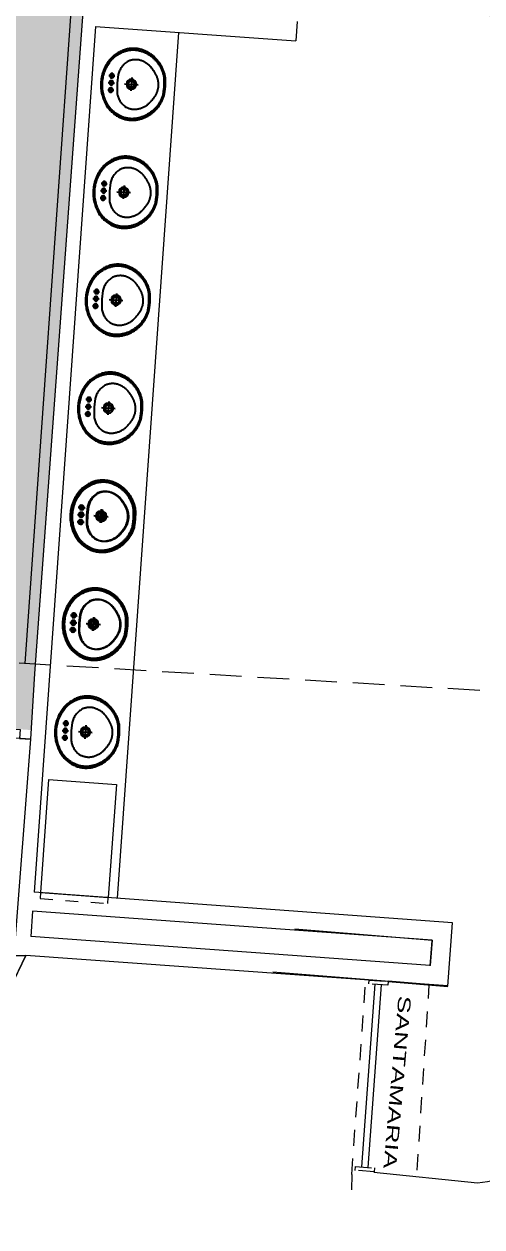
# Model space of a CAD drawing. Header units: metres. Extents: x 2 to 659295185, y -28 to 1124222152.
# Drawn here: x 655480.97 to 655484.57, y 1126531.21 to 1126540.66 of the extents above; entities that cross this region are included whole.
import ezdxf

# ---------------------------------------------------------------- set-up
doc = ezdxf.new("R2010")
doc.units = ezdxf.units.M
doc.header["$MEASUREMENT"] = 0
for name, pattern in [('CCSM_C1_CUERPO HP$0$CONTINUA', [0]), ('CCSM_C1_CUERPO HP$0$DASHED', [0.75, 0.5, -0.25]), ('CCSM_C1_CUERPO HP$0$HIDDEN', [0.375, 0.25, -0.125]), ('CONTINUA', [0]), ('DASHDOT', [1, 0.5, -0.25, 0, -0.25])]:
    doc.linetypes.add(name, pattern=pattern)
doc.layers.get('0').update_dxf_attribs({"linetype": 'CONTINUOUS'})
doc.layers.add('CCSM_C1_CUERPO HP$0$A-AREAS COMERCIALES', color=151, linetype='CONTINUOUS', plot=False)
doc.layers.add('CCSM_C1_CUERPO HP$0$A-AREAS SERVICIO', color=134, linetype='CONTINUOUS', plot=False)
for name, color, linetype in [('CCSM_C1_CUERPO HP$0$A-PARED', 2, 'CCSM_C1_CUERPO HP$0$CONTINUA'), ('CCSM_C1_CUERPO HP$0$A-PROYECCIONES', 5, 'CCSM_C1_CUERPO HP$0$DASHED'), ('CCSM_C1_CUERPO HP$0$A-SANITARIOS', 3, 'CONTINUOUS'), ('CCSM_C1_CUERPO HP$0$A-SANTA MARIAS', 161, 'CCSM_C1_CUERPO HP$0$CONTINUA'), ('CCSM_C1_CUERPO HP$0$A-TEXTOS AREAS', 9, 'CONTINUOUS')]:
    doc.layers.add(name, color=color, linetype=linetype)
doc.layers.add('LOCALES ASIGNADOS', color=41, linetype='DASHDOT', lineweight=0)
doc.layers.add('LOCALES PROPIOS', color=101, linetype='CONTINUA', lineweight=0)
doc.styles.add('CCSM_C1_CUERPO HP$0$Arial', font='arial.ttf', dxfattribs={"width": 1.5})
doc.styles.add('CCSM_C1_CUERPO HP$0$ROMANS', font='romans__.ttf')

# ---------------------------------------------------------------- blocks, each defined once
blk = doc.blocks.new('CCSM_C1_CUERPO HP$0$lavamanos')
at = {"linetype": 'Continuous'}
for p, q in [((-1.14567, -2.91338), (-2.87008, -2.91338)), ((-2.00787, -2.04724), (-2.00787, -3.77559)), ((-0.8622, -2.91338), (0.8622, -2.91338)), ((0, -2.04724), (0, -3.77559)), ((1.14567, -2.91338), (2.87008, -2.91338)), ((2.00787, -2.04724), (2.00787, -3.77559)), ((0, -6.61811), (0, -10.38976)), ((-1.88583, -8.50393), (1.88583, -8.50393))]:
    blk.add_line(p, q, dxfattribs=at)
for points in [[(0, -17.99212), (-0.15602, -17.98496), (-0.31178, -17.97732), (-0.46676, -17.96923), (-0.62247, -17.96061), (-0.7774, -17.95154), (-0.93305, -17.94193), (-1.08792, -17.93189), (-1.24321, -17.92132), (-1.24409, -17.92126), (-1.40018, -17.91107), (-1.55581, -17.90029), (-1.7108, -17.88895), (-1.86635, -17.87695), (-2.02185, -17.86434), (-2.17729, -17.85112), (-2.33209, -17.83734), (-2.48664, -17.82298), (-2.48819, -17.82283), (-2.7321, -17.76466), (-2.9741, -17.70033), (-3.21422, -17.62983), (-3.4526, -17.55314), (-3.68878, -17.47039), (-3.92289, -17.38154), (-4.15451, -17.28676), (-4.3831, -17.18628), (-4.38583, -17.18504), (-4.61263, -17.07783), (-4.836, -16.96507), (-5.05637, -16.84657), (-5.2736, -16.7224), (-5.48754, -16.59265), (-5.69793, -16.45748), (-5.90487, -16.31683), (-6.10726, -16.17149), (-6.11024, -16.16929), (-6.27287, -16.04616), (-6.43208, -15.92036), (-6.58866, -15.7913), (-6.74256, -15.65905), (-6.8937, -15.52366), (-7.04202, -15.38519), (-7.18756, -15.24358), (-7.32904, -15.10015), (-7.33071, -15.09842), (-7.47169, -14.95052), (-7.6088, -14.80093), (-7.74293, -14.64866), (-7.87401, -14.49376), (-8.00211, -14.33619), (-8.12696, -14.17623), (-8.24863, -14.01384), (-8.36614, -13.85039), (-8.36797, -13.84777), (-8.50025, -13.65325), (-8.62668, -13.45667), (-8.74803, -13.25691), (-8.86431, -13.054), (-8.9753, -12.8483), (-9.08105, -12.6397), (-9.18137, -12.42859), (-9.27559, -12.21653), (-9.36657, -11.99892), (-9.45134, -11.78056), (-9.53044, -11.56007), (-9.6038, -11.33761), (-9.67138, -11.11333), (-9.73313, -10.88737), (-9.78902, -10.6599), (-9.83858, -10.43307), (-9.88817, -10.16833), (-9.9285, -9.90369), (-9.95981, -9.63782), (-9.98205, -9.37117), (-9.99523, -9.10379), (-9.99931, -8.83997), (-9.99443, -8.57243), (-9.98031, -8.30315), (-9.98012, -8.30043), (-9.95723, -8.03641), (-9.92507, -7.77125), (-9.88387, -7.50746), (-9.83362, -7.24512), (-9.77443, -6.98478), (-9.70635, -6.72662), (-9.62943, -6.47083), (-9.54331, -6.21653), (-9.54108, -6.21034), (-9.42519, -5.90571), (-9.29761, -5.60409), (-9.15896, -5.30725), (-9.0095, -5.0157), (-8.84949, -4.72997), (-8.67901, -4.45019), (-8.49844, -4.17699), (-8.30709, -3.90944), (-8.10673, -3.65144), (-7.896, -3.39996), (-7.67614, -3.15661), (-7.44739, -2.92165), (-7.21002, -2.69534), (-6.96428, -2.47795), (-6.71071, -2.26995), (-6.44882, -2.07086), (-6.4474, -2.06985), (-6.09342, -1.8285), (-5.72945, -1.60035), (-5.35697, -1.38637), (-4.97653, -1.1869), (-4.58869, -1.00223), (-4.19402, -0.83262), (-3.79311, -0.67834), (-3.38583, -0.53937), (-3.38148, -0.53797), (-2.97062, -0.41452), (-2.55462, -0.30671), (-2.1348, -0.21491), (-1.71177, -0.13925), (-1.28615, -0.07986), (-0.85858, -0.03682), (-0.42966, -0.01018), (0, 0), (0.42963, -0.01033), (0.85867, -0.03702), (1.28621, -0.08015), (1.71194, -0.13969), (2.13491, -0.21549), (2.55482, -0.30751), (2.97072, -0.41554), (3.38189, -0.53937), (3.78887, -0.67819), (4.18996, -0.83242), (4.58469, -1.00185), (4.97278, -1.18636), (5.35351, -1.38562), (5.72617, -1.59924), (6.0905, -1.82709), (6.44479, -2.068), (6.44882, -2.07086), (6.45017, -2.07185), (6.71159, -2.27052), (6.96469, -2.47832), (7.20981, -2.69548), (7.4466, -2.9217), (7.67469, -3.15662), (7.89383, -3.39998), (8.10359, -3.65128), (8.30315, -3.90944), (8.49534, -4.17689), (8.67685, -4.45036), (8.84803, -4.73025), (9.00872, -5.01629), (9.1587, -5.30809), (9.29776, -5.60525), (9.42572, -5.90736), (9.54188, -6.21255), (9.54331, -6.21653), (9.62943, -6.47084), (9.70633, -6.72652), (9.77441, -6.98469), (9.83361, -7.24504), (9.88386, -7.50739), (9.92507, -7.77118), (9.95722, -8.03623), (9.98013, -8.30043), (9.98032, -8.30315), (9.99443, -8.57236), (9.99931, -8.84003), (9.99523, -9.10374), (9.98205, -9.37112), (9.95979, -9.63791), (9.92848, -9.90378), (9.88817, -10.16832), (9.83858, -10.43307), (9.83797, -10.43598), (9.78765, -10.66236), (9.73129, -10.88918), (9.66927, -11.11468), (9.60166, -11.33855), (9.52854, -11.56054), (9.44988, -11.78078), (9.36576, -11.999), (9.27559, -12.21653), (9.18048, -12.42865), (9.07944, -12.63991), (8.97322, -12.84862), (8.86195, -13.05451), (8.74556, -13.25773), (8.6242, -13.45801), (8.49793, -13.65523), (8.36614, -13.85039), (8.24854, -14.01397), (8.12687, -14.17636), (8.00201, -14.33631), (7.87401, -14.49376), (7.74293, -14.64866), (7.6087, -14.80104), (7.47159, -14.95063), (7.33071, -15.09842), (7.18852, -15.24243), (7.04257, -15.38427), (6.89358, -15.52312), (6.74182, -15.65872), (6.58715, -15.79121), (6.42973, -15.92042), (6.26975, -16.04622), (6.1063, -16.16929), (5.90409, -16.31515), (5.69734, -16.45615), (5.48694, -16.59165), (5.27292, -16.72162), (5.05566, -16.84583), (4.83521, -16.96427), (4.61158, -17.07691), (4.38467, -17.18378), (4.38189, -17.18504), (4.15347, -17.28579), (3.92197, -17.38088), (3.68808, -17.46994), (3.4521, -17.55286), (3.2139, -17.62968), (2.9738, -17.7003), (2.73195, -17.76467), (2.48819, -17.82283), (2.48664, -17.82298), (2.33209, -17.83734), (2.17669, -17.85117), (2.02124, -17.86439), (1.86635, -17.87695), (1.7108, -17.88895), (1.55521, -17.90034), (1.39957, -17.91111), (1.24409, -17.92126), (1.24321, -17.92132), (1.08792, -17.93189), (0.9323, -17.94198), (0.7774, -17.95154), (0.62172, -17.96065), (0.46676, -17.96923), (0.31102, -17.97736), (0.15602, -17.98496), (0, -17.99212)], [(0, -16.06299), (-0.18792, -16.0599), (-0.37554, -16.05066), (-0.56285, -16.03525), (-0.74947, -16.01371), (-0.93536, -15.98605), (-1.12025, -15.95229), (-1.30384, -15.91251), (-1.4859, -15.86675), (-1.48819, -15.86614), (-1.49138, -15.86528), (-1.672, -15.81354), (-1.8507, -15.75596), (-2.02734, -15.69259), (-2.20181, -15.62348), (-2.374, -15.54866), (-2.54358, -15.46828), (-2.71043, -15.3824), (-2.87402, -15.29133), (-3.04605, -15.19008), (-3.21542, -15.08647), (-3.38315, -14.9799), (-3.5489, -14.8706), (-3.71277, -14.7585), (-3.87486, -14.64352), (-4.03483, -14.52591), (-4.19175, -14.40641), (-4.19291, -14.40551), (-4.34937, -14.28142), (-4.50255, -14.1558), (-4.65382, -14.02758), (-4.80284, -13.89704), (-4.94986, -13.76398), (-5.09456, -13.62867), (-5.23718, -13.49089), (-5.37629, -13.35207), (-5.37795, -13.35039), (-5.37876, -13.34942), (-5.52197, -13.17233), (-5.65854, -12.99125), (-5.78892, -12.80566), (-5.91297, -12.61578), (-6.03053, -12.42182), (-6.14144, -12.2241), (-6.24566, -12.02265), (-6.34252, -11.81889), (-6.34294, -11.81798), (-6.4347, -11.60908), (-6.51887, -11.39832), (-6.59586, -11.18484), (-6.66561, -10.96878), (-6.72798, -10.75058), (-6.78293, -10.5304), (-6.83039, -10.30848), (-6.87008, -10.08661), (-6.87037, -10.08329), (-6.88356, -9.88894), (-6.88978, -9.69559), (-6.88918, -9.50479), (-6.88176, -9.31148), (-6.86748, -9.11856), (-6.84635, -8.92626), (-6.81842, -8.73484), (-6.78346, -8.5433), (-6.78313, -8.54172), (-6.74096, -8.35347), (-6.69168, -8.16565), (-6.63561, -7.97975), (-6.57283, -7.796), (-6.50342, -7.61466), (-6.42746, -7.43595), (-6.34506, -7.26013), (-6.25591, -7.08661), (-6.08348, -6.85262), (-5.89907, -6.62679), (-5.70371, -6.41048), (-5.49777, -6.20413), (-5.28179, -6.00827), (-5.05633, -5.82341), (-4.82195, -5.65), (-4.57874, -5.48819), (-4.32876, -5.34015), (-4.07122, -5.20434), (-3.80737, -5.08145), (-3.53769, -4.97171), (-3.26299, -4.87546), (-2.9838, -4.79287), (-2.70086, -4.72417), (-2.41481, -4.66952), (-2.41339, -4.66929), (0, -4.56693), (2.41339, -4.66929), (2.41481, -4.66952), (2.70086, -4.72417), (2.98371, -4.79285), (3.26291, -4.87543), (3.5376, -4.97168), (3.80729, -5.08142), (4.07114, -5.2043), (4.32869, -5.34011), (4.57874, -5.48819), (4.82187, -5.64995), (5.05626, -5.82335), (5.28173, -6.00821), (5.49771, -6.20407), (5.70365, -6.41042), (5.89907, -6.62679), (6.08348, -6.85262), (6.25591, -7.08661), (6.34414, -7.2601), (6.42574, -7.43587), (6.50097, -7.61437), (6.5698, -7.79552), (6.63207, -7.97894), (6.68777, -8.16455), (6.73678, -8.35195), (6.77883, -8.5399), (6.77953, -8.5433), (6.81538, -8.73475), (6.84411, -8.92617), (6.8659, -9.11858), (6.88074, -9.31165), (6.88859, -9.50514), (6.88948, -9.69608), (6.88343, -9.88963), (6.8703, -10.08407), (6.87008, -10.08661), (6.83037, -10.30858), (6.7829, -10.5305), (6.72795, -10.75068), (6.66558, -10.96888), (6.59586, -11.18484), (6.51887, -11.39832), (6.4347, -11.60908), (6.34294, -11.81798), (6.34252, -11.81889), (6.24562, -12.02262), (6.14129, -12.22398), (6.03014, -12.42165), (5.91231, -12.61541), (5.78792, -12.80504), (5.65714, -12.9903), (5.52016, -13.17091), (5.37646, -13.34749), (5.37402, -13.35039), (5.23533, -13.48965), (5.09309, -13.6277), (4.94864, -13.76317), (4.8019, -13.89615), (4.65278, -14.02673), (4.50159, -14.15462), (4.34823, -14.27992), (4.19174, -14.40337), (4.18898, -14.40551), (4.03258, -14.52531), (3.87308, -14.64318), (3.71169, -14.75815), (3.54833, -14.87031), (3.38305, -14.97961), (3.2159, -15.08603), (3.04692, -15.18953), (2.87543, -15.29051), (2.87402, -15.29133), (2.87064, -15.29327), (2.7069, -15.38393), (2.53994, -15.46947), (2.37031, -15.54958), (2.19818, -15.62419), (2.02374, -15.69321), (1.84717, -15.75658), (1.66865, -15.81423), (1.48819, -15.86614), (1.4859, -15.86675), (1.30384, -15.91251), (1.12016, -15.95231), (0.93536, -15.98605), (0.74947, -16.01371), (0.56285, -16.03525), (0.37554, -16.05066), (0.18792, -16.0599), (0, -16.06299)]]:
    blk.add_lwpolyline(points, close=True, dxfattribs=at)
blk.add_lwpolyline([(0, -0.43307), (-0.0032, -0.43309), (-0.41557, -0.44293), (-0.82705, -0.4685), (-1.23741, -0.50981), (-1.64573, -0.56674), (-2.05158, -0.63924), (-2.45453, -0.72723), (-2.85365, -0.83052), (-3.24803, -0.94881), (-3.63967, -1.08338), (-4.02553, -1.23249), (-4.40547, -1.39606), (-4.77897, -1.57387), (-5.14533, -1.76558), (-5.50434, -1.97107), (-5.85533, -2.18998), (-6.19685, -2.42126), (-6.19827, -2.42231), (-6.2887, -2.49008), (-6.37749, -2.55848), (-6.46537, -2.62804), (-6.55222, -2.69867), (-6.63824, -2.77053), (-6.7233, -2.84351), (-6.80739, -2.91761), (-6.88976, -2.99212), (-6.97274, -3.06918), (-7.0539, -3.14641), (-7.13418, -3.22475), (-7.21345, -3.30404), (-7.29177, -3.38434), (-7.36908, -3.46561), (-7.44528, -3.54774), (-7.51968, -3.62992), (-7.52139, -3.63182), (-7.52994, -3.6414), (-7.53828, -3.65087), (-7.54653, -3.66038), (-7.55471, -3.66995), (-7.56284, -3.6796), (-7.57088, -3.68929), (-7.57885, -3.69904), (-7.58661, -3.70866), (-7.59313, -3.71598), (-7.60096, -3.72476), (-7.60895, -3.73372), (-7.61679, -3.74249), (-7.62464, -3.75126), (-7.63265, -3.7602), (-7.64051, -3.76896), (-7.64982, -3.77933), (-7.65354, -3.78346), (-7.77251, -3.92911), (-7.88765, -4.07645), (-7.9995, -4.22614), (-8.10806, -4.37823), (-8.2133, -4.53265), (-8.31516, -4.68931), (-8.4136, -4.84814), (-8.50787, -5.00787), (-8.50846, -5.00889), (-8.60047, -5.17295), (-8.6881, -5.33775), (-8.77195, -5.50437), (-8.85211, -5.67293), (-8.92848, -5.84325), (-9.00102, -6.01523), (-9.06964, -6.18868), (-9.13386, -6.3622), (-9.21541, -6.60277), (-9.2883, -6.84446), (-9.35302, -7.08859), (-9.40945, -7.33476), (-9.45752, -7.5827), (-9.49718, -7.83201), (-9.52841, -8.08263), (-9.55101, -8.3323), (-9.55118, -8.33464), (-9.56448, -8.58891), (-9.56894, -8.84181), (-9.56479, -9.09102), (-9.55192, -9.34362), (-9.53034, -9.59552), (-9.50007, -9.84664), (-9.46116, -10.09645), (-9.41339, -10.34645), (-9.36597, -10.56168), (-9.31264, -10.77768), (-9.25391, -10.99213), (-9.18973, -11.20515), (-9.12019, -11.41649), (-9.04537, -11.62587), (-8.96522, -11.83341), (-8.87925, -12.04028), (-8.87795, -12.0433), (-8.78772, -12.24568), (-8.69175, -12.44739), (-8.59074, -12.64662), (-8.48477, -12.84325), (-8.37396, -13.03704), (-8.25824, -13.2281), (-8.13777, -13.4162), (-8.01181, -13.60236), (-7.8991, -13.75924), (-7.78256, -13.91489), (-7.66288, -14.06833), (-7.54019, -14.21938), (-7.41464, -14.36786), (-7.28609, -14.51395), (-7.15468, -14.65748), (-7.01968, -14.79921), (-7.01804, -14.8009), (-6.88233, -14.93771), (-6.74301, -15.07248), (-6.60095, -15.20433), (-6.45608, -15.33332), (-6.30869, -15.4592), (-6.15872, -15.582), (-6.00614, -15.70177), (-5.85039, -15.81889), (-5.65802, -15.95721), (-5.46155, -16.09113), (-5.26164, -16.22013), (-5.05866, -16.34397), (-4.8525, -16.46272), (-4.64353, -16.57616), (-4.43164, -16.68435), (-4.21654, -16.7874), (-4.00016, -16.88334), (-3.7808, -16.97381), (-3.55914, -17.05851), (-3.33535, -17.13737), (-3.10943, -17.21039), (-2.88181, -17.27743), (-2.65252, -17.33848), (-2.42126, -17.3937), (-2.4164, -17.39414), (-2.26792, -17.40746), (-2.11711, -17.42063), (-1.96627, -17.43345), (-1.81637, -17.44583), (-1.66547, -17.45794), (-1.51454, -17.46969), (-1.36456, -17.48101), (-1.2126, -17.49212), (-1.21195, -17.49216), (-1.06192, -17.50172), (-0.91055, -17.51099), (-0.75821, -17.51996), (-0.60681, -17.5285), (-0.45538, -17.53668), (-0.30393, -17.54449), (-0.15246, -17.55193), (0, -17.55905), (0.00328, -17.5589), (0.15446, -17.55184), (0.30468, -17.54445), (0.45581, -17.53664), (0.60599, -17.52851), (0.75707, -17.51995), (0.90721, -17.51107), (1.05825, -17.50176), (1.20866, -17.49212), (1.36029, -17.48111), (1.51241, -17.46969), (1.66354, -17.45797), (1.8156, -17.44581), (1.96667, -17.43337), (2.11867, -17.42047), (2.26968, -17.4073), (2.42031, -17.39379), (2.42126, -17.3937), (2.65238, -17.33852), (2.88181, -17.27743), (3.10943, -17.21039), (3.33521, -17.13742), (3.55901, -17.05856), (3.7808, -16.97381), (4.00016, -16.88334), (4.21654, -16.7874), (4.43164, -16.68435), (4.6434, -16.57622), (4.8525, -16.46272), (5.05854, -16.34404), (5.26164, -16.22013), (5.46143, -16.09121), (5.65802, -15.95721), (5.85039, -15.81889), (6.00615, -15.70175), (6.15862, -15.58207), (6.30859, -15.45926), (6.4561, -15.33329), (6.60087, -15.20439), (6.74295, -15.07252), (6.88238, -14.93765), (7.01804, -14.8009), (7.01969, -14.79921), (7.02105, -14.79782), (7.15567, -14.65643), (7.28652, -14.5133), (7.41453, -14.36744), (7.53947, -14.21913), (7.66147, -14.06821), (7.78039, -13.91485), (7.89609, -13.75922), (8.00787, -13.60236), (8.0096, -13.59989), (8.13606, -13.41435), (8.25698, -13.22677), (8.37307, -13.03615), (8.48432, -12.84251), (8.59052, -12.64621), (8.69167, -12.44726), (8.78775, -12.24567), (8.87795, -12.0433), (8.87925, -12.04028), (8.96517, -11.83354), (9.04532, -11.62599), (9.12019, -11.41649), (9.18969, -11.20528), (9.25387, -10.99226), (9.31264, -10.77768), (9.36594, -10.56181), (9.41339, -10.34645), (9.46031, -10.09655), (9.49841, -9.84683), (9.528, -9.59584), (9.54903, -9.34411), (9.56147, -9.0917), (9.56532, -8.84263), (9.56069, -8.59006), (9.54733, -8.33598), (9.54724, -8.33464), (9.5471, -8.33258), (9.52539, -8.08282), (9.49496, -7.83221), (9.45595, -7.58269), (9.40843, -7.33476), (9.35241, -7.08849), (9.28802, -6.8444), (9.2153, -6.60265), (9.13386, -6.3622), (9.06964, -6.18868), (9.00097, -6.01512), (8.92843, -5.84313), (8.85211, -5.67293), (8.77195, -5.50437), (8.68804, -5.33764), (8.60041, -5.17283), (8.50846, -5.00889), (8.50787, -5.00787), (8.41351, -4.84809), (8.31492, -4.68927), (8.21283, -4.53269), (8.10729, -4.37842), (7.99834, -4.22653), (7.88605, -4.07709), (7.77047, -3.93019), (7.6509, -3.785), (7.64961, -3.78346), (7.64773, -3.78111), (7.64044, -3.77207), (7.63296, -3.7629), (7.6254, -3.75376), (7.6178, -3.74469), (7.61012, -3.73564), (7.60241, -3.72667), (7.59461, -3.71773), (7.58661, -3.70866), (7.5849, -3.70676), (7.57635, -3.69719), (7.56803, -3.68774), (7.55976, -3.6782), (7.55157, -3.66863), (7.54346, -3.65899), (7.53542, -3.6493), (7.52744, -3.63955), (7.51969, -3.62992), (7.44528, -3.54773), (7.36897, -3.46549), (7.29174, -3.38431), (7.21341, -3.30399), (7.13412, -3.22469), (7.05392, -3.14644), (6.97266, -3.06909), (6.88976, -2.99212), (6.8073, -2.91758), (6.7232, -2.84362), (6.63798, -2.77074), (6.55187, -2.69913), (6.46467, -2.62864), (6.3766, -2.55945), (6.28759, -2.49147), (6.19691, -2.42419), (6.19291, -2.42126), (5.85224, -2.18986), (5.50224, -1.97105), (5.1442, -1.76567), (4.77877, -1.5741), (4.40618, -1.39645), (4.02713, -1.23307), (3.64214, -1.08419), (3.25136, -0.94988), (3.24803, -0.94881), (2.85263, -0.8305), (2.45261, -0.72723), (2.04878, -0.63926), (1.64205, -0.56678), (1.2327, -0.50984), (0.82163, -0.46856), (0.40913, -0.44298), (-0.00394, -0.43307)], dxfattribs=at)
for centre, radius in [((-2.00787, -2.91338), 0.59055), ((0, -2.91338), 0.59055), ((2.00787, -2.91338), 0.59056), ((0, -8.50393), 1.37795), ((0, -8.50393), 0.88583)]:
    blk.add_circle(centre, radius, dxfattribs=at)

msp = doc.modelspace()

# ---------------------------------------------------------------- hatches: boundary and pattern name
at = {"layer": 'LOCALES ASIGNADOS'}
h = msp.add_hatch(color=256, dxfattribs=at)
edge = h.paths.add_edge_path()
edge.add_line((655523.1959, 1126484.6977), (655511.4574, 1126482.7737))
edge.add_arc((492466.1192, 1099756.7687), 165221.2506, 9.306558127, 9.309002861, ccw=False)
edge.add_line((655512.5976, 1126475.8167), (655524.4397, 1126477.7575))
edge.add_arc((655211.3975, 1126425.2356), 317.4177, 9.524316, 10.79705)
at = {"layer": 'LOCALES PROPIOS'}
h = msp.add_hatch(color=101, dxfattribs=at)
edge = h.paths.add_edge_path()
edge.add_line((655476.3204, 1126532.6129), (655472.4484, 1126533.7057))
edge.add_arc((655882.9889, 1126567.0304), 411.8908, 183.508618, 184.64068, ccw=False)
edge.add_line((655471.8701, 1126541.8232), (655481.4645, 1126541.1335))
edge.add_arc((657099.0744, 1126421.7855), 1622.0067, 175.7803361, 175.9936373)
edge.add_line((655481.0314, 1126535.1107), (655476.5268, 1126535.4346))
edge.add_line((655476.5268, 1126535.4346), (655476.3204, 1126532.6129))

# ---------------------------------------------------------------- linework, layer by layer
at = {"ltscale": 0.5}
msp.add_line((655483.8353, 1126533.1381), (655484.3043, 1126533.0987), dxfattribs=at)
msp.add_line((655483.8353, 1126533.1381), (655484.3043, 1126533.0987), dxfattribs=at)
at = {"layer": 'CCSM_C1_CUERPO HP$0$A-AREAS COMERCIALES', "lineweight": 5}
msp.add_lwpolyline([(655471.8727, 1126541.823), (655481.4656, 1126541.1468), (655481.0581, 1126535.5546), (655481.0255, 1126535.0381), (655479.8018, 1126535.1231), (655479.4026, 1126535.1468), (655476.5958, 1126535.3544), (655476.4007, 1126532.6866), (655476.39, 1126532.5452, -0.02038), (655472.5277, 1126533.318, -0.008557), (655471.874, 1126541.8004)], format="xyb", close=True, dxfattribs=at)
at = {"layer": 'CCSM_C1_CUERPO HP$0$A-AREAS SERVICIO', "lineweight": 5}
msp.add_lwpolyline([(655480.99, 1126533.3411), (655480.2336, 1126531.7772), (655478.2674, 1126532.1317), (655476.3165, 1126532.5629), (655476.5265, 1126535.4346), (655480.9435, 1126535.1164), (655480.9383, 1126535.0442), (655481.0255, 1126535.0381), (655480.8957, 1126533.3411)], close=True, dxfattribs=at)
at = {"layer": 'CCSM_C1_CUERPO HP$0$A-PARED', "lineweight": 5}
for p, q in [((655481.3662, 1126541.0745), (655480.9802, 1126535.6344)), ((655481.5357, 1126540.6365), (655481.0532, 1126533.8378)), ((655481.5357, 1126540.6365), (655483.1097, 1126540.5248)), ((655481.5357, 1126540.6365), (655483.1097, 1126540.5248)), ((655483.1206, 1126540.6744), (655483.1097, 1126540.5247)), ((655484.3408, 1126533.5974), (655481.0532, 1126533.8378)), ((655481.0423, 1126533.6882), (655481.0277, 1126533.4888)), ((655481.0423, 1126533.6882), (655481.0277, 1126533.4888)), ((655484.1804, 1126533.4617), (655481.0423, 1126533.6882)), ((655484.1802, 1126533.4587), (655483.103, 1126533.5466)), ((655484.3043, 1126533.0987), (655484.3408, 1126533.5974)), ((655484.1656, 1126533.2592), (655484.1802, 1126533.4587)), ((655480.873, 1126533.0992), (655480.99, 1126533.3411)), ((655484.3043, 1126533.0987), (655482.9278, 1126533.2085)), ((655483.5489, 1126531.6215), (655483.5476, 1126531.5008)), ((655483.7229, 1126531.64), (655484.5361, 1126531.5552))]:
    msp.add_line(p, q, dxfattribs=at)
for points in [[(655484.1804, 1126533.4617), (655484.1659, 1126533.2622), (655481.0277, 1126533.4888)], [(655484.3045, 1126533.1017), (655484.3045, 1126533.1017), (655480.99, 1126533.3411)]]:
    msp.add_lwpolyline(points, dxfattribs=at)
msp.add_arc((655484.3296, 1126533.299), 1.7561, 276.75367, 76.9587, dxfattribs=at)
at = {"layer": 'CCSM_C1_CUERPO HP$0$A-PROYECCIONES', "lineweight": 5, "ltscale": 0.5}
msp.add_line((655475.3207, 1126535.9703), (655491.8871, 1126534.9904), dxfattribs=at)
at = {"layer": 'CCSM_C1_CUERPO HP$0$A-PROYECCIONES', "lineweight": 5, "ltscale": 0.1}
msp.add_lwpolyline([(655481.1041, 1126533.8341), (655481.1007, 1126533.7875), (655481.6334, 1126533.7485), (655481.6368, 1126533.7951)], close=True, dxfattribs=at)
msp.add_lwpolyline([(655481.1041, 1126533.8341), (655481.1007, 1126533.7875), (655481.6334, 1126533.7485), (655481.6368, 1126533.7951)], close=True, dxfattribs=at)
at = {"layer": 'CCSM_C1_CUERPO HP$0$A-SANITARIOS', "linetype": 'CCSM_C1_CUERPO HP$0$CONTINUA', "lineweight": 5}
for p, q in [((655482.1891, 1126540.5901), (655481.7067, 1126533.7914)), ((655482.1891, 1126540.5901), (655481.7067, 1126533.7914)), ((655481.1671, 1126534.722), (655481.1041, 1126533.8341)), ((655481.1671, 1126534.722), (655481.1041, 1126533.8341)), ((655481.1671, 1126534.722), (655481.6999, 1126534.6842)), ((655481.1671, 1126534.722), (655481.6999, 1126534.6842)), ((655481.6999, 1126534.6842), (655481.6369, 1126533.7964)), ((655481.6999, 1126534.6842), (655481.6369, 1126533.7964)), ((655481.1041, 1126533.8341), (655481.6368, 1126533.7951)), ((655481.1041, 1126533.8341), (655481.6368, 1126533.7951))]:
    msp.add_line(p, q, dxfattribs=at)
at = {"layer": 'CCSM_C1_CUERPO HP$0$A-SANTA MARIAS', "linetype": 'CCSM_C1_CUERPO HP$0$HIDDEN', "lineweight": 5, "ltscale": 0.5}
for points in [[(655483.5489, 1126531.6215), (655483.6595, 1126533.1501)], [(655484.0633, 1126531.6542), (655484.1579, 1126533.1104)]]:
    msp.add_lwpolyline(points, dxfattribs=at)
at = {"layer": 'CCSM_C1_CUERPO HP$0$A-SANTA MARIAS', "lineweight": 5, "ltscale": 0.5}
for points in [[(655483.6284, 1126531.6804), (655483.7333, 1126533.114)], [(655483.6783, 1126531.6767), (655483.7832, 1126533.1103)]]:
    msp.add_lwpolyline(points, dxfattribs=at)
at = {"layer": 'CCSM_C1_CUERPO HP$0$A-SANTA MARIAS', "linetype": 'CCSM_C1_CUERPO HP$0$HIDDEN', "lineweight": 5, "ltscale": 0.5}
for points in [[(655483.8352, 1126533.1366), (655483.833, 1126533.1067), (655483.6834, 1126533.1176), (655483.6856, 1126533.1476)], [(655483.728, 1126531.6716), (655483.7258, 1126531.6417), (655483.5762, 1126531.6527), (655483.5784, 1126531.6826)]]:
    msp.add_lwpolyline(points, close=True, dxfattribs=at)

# ---------------------------------------------------------------- block references
at = {"layer": 'CCSM_C1_CUERPO HP$0$A-SANITARIOS', "linetype": 'CCSM_C1_CUERPO HP$0$CONTINUA', "lineweight": 5, "yscale": 0.02825636346824467, "zscale": 0.02825636414339014}
for p, xscale, rotation in [((655481.5783, 1126540.1999), -0.02825636393079937, 85.94096603594262), ((655481.5783, 1126540.1999), -0.02825636393079937, 85.94096603594262), ((655481.5181, 1126539.3521), -0.02825636393079937, 85.94096603594262), ((655481.5181, 1126539.3521), -0.02825636393079937, 85.94096603594262), ((655481.458, 1126538.5042), -0.02825636393079937, 85.94096603594262), ((655481.458, 1126538.5042), -0.02825636393079937, 85.94096603594262), ((655481.3978, 1126537.6563), -0.02825636393079937, 85.94096603594262), ((655481.3978, 1126537.6563), -0.02825636393079937, 85.94096603594262), ((655481.3376, 1126536.8085), -0.02825636393079937, 85.94096603594262), ((655481.3441, 1126536.8078), -0.02825636403964943, 85.8167033397579), ((655481.2775, 1126535.9606), -0.02825636393079937, 85.94096603594262), ((655481.2821, 1126535.9601), -0.02825636403964943, 85.8167033397579), ((655481.2173, 1126535.1127), -0.02825636393079937, 85.94096603594262), ((655481.2173, 1126535.1127), -0.02825636393079937, 85.94096603594262)]:
    msp.add_blockref('CCSM_C1_CUERPO HP$0$lavamanos', p, dxfattribs=dict(at, xscale=xscale, rotation=rotation))

# ---------------------------------------------------------------- texts
at = {"layer": 'CCSM_C1_CUERPO HP$0$A-SANTA MARIAS', "lineweight": 5, "ltscale": 0.5, "insert": (655484.0161, 1126533.0198), "char_height": 0.1, "width": 1.246829, "attachment_point": 1, "rotation": 264.99006, "style": 'CCSM_C1_CUERPO HP$0$Arial'}
msp.add_mtext('SANTAMARIA', dxfattribs=at)
at = {"layer": 'CCSM_C1_CUERPO HP$0$A-TEXTOS AREAS', "lineweight": 5, "insert": (655484.6192, 1126541.7089), "char_height": 0.3, "width": 7.886024, "attachment_point": 5, "rotation": 279.46071, "style": 'CCSM_C1_CUERPO HP$0$ROMANS'}
msp.add_mtext('BAÑO DE CABALLEROS', dxfattribs=at)

doc.saveas('drawing.dxf')
